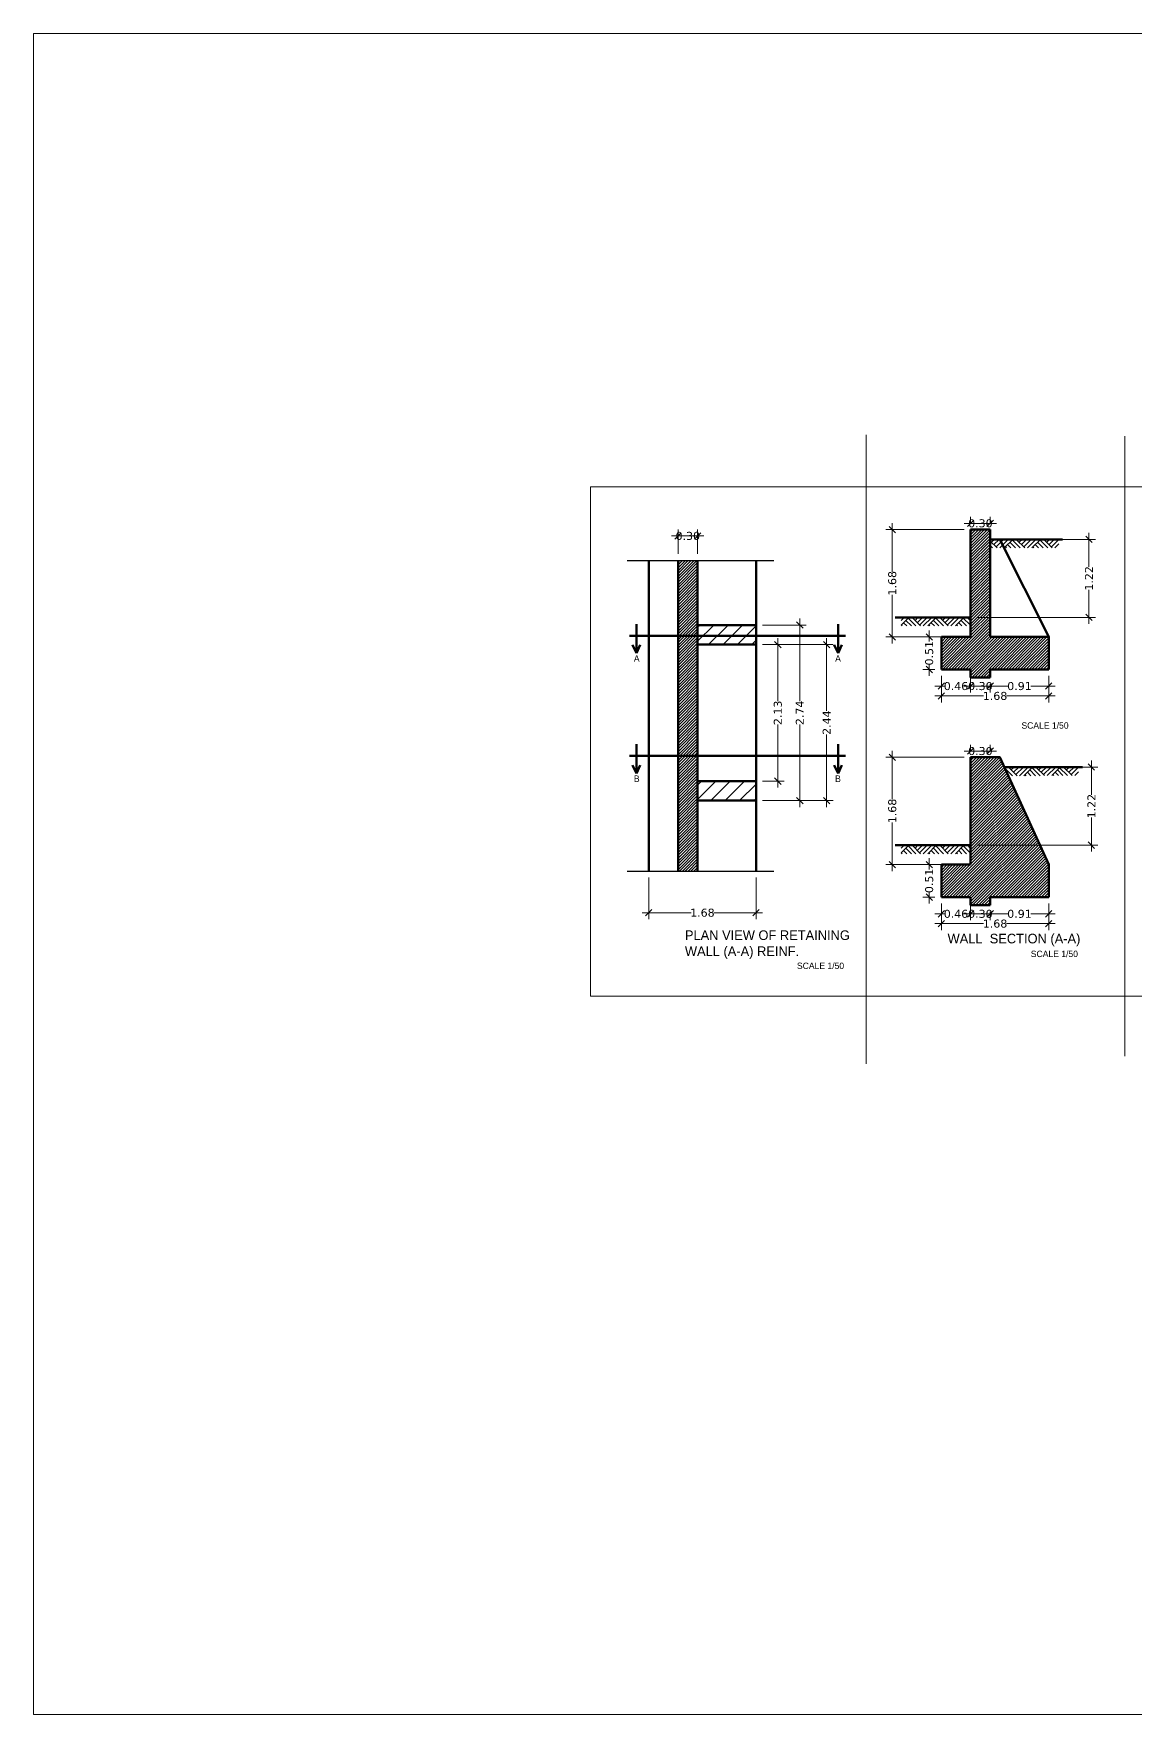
# Model space of a CAD drawing. Header units: metres. Extents: x 587 to 1372, y 780 to 1385.
# Drawn here: x 672.36 to 689.56, y 1358.39 to 1384.64 of the extents above; entities that cross this region are included whole.
import ezdxf

# ---------------------------------------------------------------- set-up
doc = ezdxf.new("R2010")
doc.units = ezdxf.units.M
doc.linetypes.add('ELEVATION 1.12.11$0$20110314$0$PHANTOM2', pattern=[1.25, 0.625, -0.125, 0.125, -0.125, 0.125, -0.125])
doc.linetypes.add('VERTICAL PROFILE$0$HMRL_A1$0$20110314$0$PHANTOM2', pattern=[1.25, 0.625, -0.125, 0.125, -0.125, 0.125, -0.125])
doc.layers.get('DEFPOINTS').update_dxf_attribs({"lineweight": 5})
for name, color, linetype, lineweight in [('AXIS', 252, 'Continuous', 25), ('DT-DIM', 7, 'Continuous', 9), ('DT-LINES', 84, 'Continuous', 50), ('SP_BUILDINGS_NEW', 200, 'Continuous', 5), ('TEXT', 7, 'Continuous', 20)]:
    doc.layers.add(name, color=color, linetype=linetype, lineweight=lineweight)
doc.layers.add('SP_BUILDINGS_NEW_HATCH', color=9, linetype='Continuous', lineweight=13, true_color=0x808080, transparency=0.5)
doc.styles.add('details dims', font='verdana.ttf', dxfattribs={"height": 0.125})
doc.styles.add('REAL', font='GOTHIC.TTF')
doc.dimstyles.new('MGC Dims SMALL mts', dxfattribs={"dimtxt": 0.125, "dimasz": 0.1, "dimexe": 0.1, "dimexo": 0.1, "dimgap": 0, "dimtad": 0, "dimzin": 0, "dimdsep": 46, "dimtxsty": 'details dims', "dimblk": 'OBLIQUE', "dimcen": 0.15, "dimdle": 0.1, "dimclrd": 256, "dimclre": 256, "dimclrt": 256, "dimadec": 0, "dimazin": 0, "dimtfac": 1, "dimtofl": 0, "dimtmove": 2, "dimatfit": 2, "dimldrblk": 'OPEN90', "dimfxl": 1, "dimtolj": 1, "dimtzin": 0, "dimlwd": -1, "dimlwe": -1, "dimarcsym": 0})

# ---------------------------------------------------------------- blocks, each defined once
blk = doc.blocks.new('_Oblique')
at = {"color": 0, "linetype": 'ByBlock', "lineweight": -2}
blk.add_line((-0.5, -0.5), (0.5, 0.5), dxfattribs=at)
blk = doc.blocks.new('*D250')
at = {"layer": 'DEFPOINTS', "color": 0, "transparency": 16777216}
for p in [(686.989, 1376.898), (687.294, 1376.995), (687.294, 1376.898)]:
    blk.add_point(p, dxfattribs=at)
at = {"layer": 'DT-DIM', "transparency": 16777216}
for p, q in [((686.889, 1376.995), (687.394, 1376.995)), ((686.989, 1376.998), (686.989, 1377.095)), ((687.294, 1376.998), (687.294, 1377.095))]:
    blk.add_line(p, q, dxfattribs=at)
at = {"layer": 'DT-DIM', "transparency": 16777216, "xscale": 0.1, "yscale": 0.1, "zscale": 0.1, "rotation": 180}
blk.add_blockref('_Oblique', (686.989, 1376.995), dxfattribs=at)
at = {"layer": 'DT-DIM', "transparency": 16777216, "xscale": 0.1, "yscale": 0.1, "zscale": 0.1}
blk.add_blockref('_Oblique', (687.294, 1376.995), dxfattribs=at)
at = {"layer": 'DT-DIM', "transparency": 16777216, "insert": (687.141, 1376.995), "char_height": 0.125, "attachment_point": 5, "style": 'details dims'}
blk.add_mtext('\\A1;0.30', dxfattribs=at)
blk = doc.blocks.new('_Open90')
at = {"color": 0, "linetype": 'ByBlock', "lineweight": -2}
for p, q in [((0, 0), (-1, 0)), ((-0.5, 0.5), (0, 0)), ((0, 0), (-0.5, -0.5))]:
    blk.add_line(p, q, dxfattribs=at)
blk = doc.blocks.new('*D252')
at = {"layer": 'DEFPOINTS', "color": 0, "transparency": 16777216}
for p in [(686.532, 1375.221), (686.342, 1374.713), (686.532, 1374.713)]:
    blk.add_point(p, dxfattribs=at)
at = {"layer": 'DT-DIM', "transparency": 16777216}
for p, q in [((686.342, 1375.321), (686.342, 1375.148)), ((686.432, 1375.221), (686.242, 1375.221)), ((686.342, 1374.613), (686.342, 1374.787)), ((686.432, 1374.713), (686.242, 1374.713))]:
    blk.add_line(p, q, dxfattribs=at)
at = {"layer": 'DT-DIM', "transparency": 16777216, "xscale": 0.1, "yscale": 0.1, "zscale": 0.1}
for p, rotation in [((686.342, 1375.221), 90), ((686.342, 1374.713), 270)]:
    blk.add_blockref('_Oblique', p, dxfattribs=dict(at, rotation=rotation))
at = {"layer": 'DT-DIM', "transparency": 16777216, "insert": (686.342, 1374.967), "char_height": 0.125, "attachment_point": 5, "rotation": 90, "style": 'details dims'}
blk.add_mtext('\\A1;0.51', dxfattribs=at)
blk = doc.blocks.new('*D246')
at = {"layer": 'DEFPOINTS', "color": 0, "transparency": 16777216}
for p in [(686.532, 1374.713), (688.208, 1374.713), (688.208, 1374.299)]:
    blk.add_point(p, dxfattribs=at)
at = {"layer": 'DT-DIM', "transparency": 16777216}
for p, q in [((686.532, 1374.613), (686.532, 1374.199)), ((688.208, 1374.613), (688.208, 1374.199)), ((686.432, 1374.299), (687.192, 1374.299)), ((688.308, 1374.299), (687.548, 1374.299))]:
    blk.add_line(p, q, dxfattribs=at)
at = {"layer": 'DT-DIM', "transparency": 16777216, "xscale": 0.1, "yscale": 0.1, "zscale": 0.1, "rotation": 180}
blk.add_blockref('_Oblique', (686.532, 1374.299), dxfattribs=at)
at = {"layer": 'DT-DIM', "transparency": 16777216, "xscale": 0.1, "yscale": 0.1, "zscale": 0.1}
blk.add_blockref('_Oblique', (688.208, 1374.299), dxfattribs=at)
at = {"layer": 'DT-DIM', "transparency": 16777216, "insert": (687.37, 1374.299), "char_height": 0.125, "attachment_point": 5, "style": 'details dims'}
blk.add_mtext('\\A1;1.68', dxfattribs=at)
blk = doc.blocks.new('*D253')
at = {"layer": 'DEFPOINTS', "color": 0, "transparency": 16777216}
for p in [(686.532, 1374.713), (686.989, 1374.713), (686.989, 1374.453)]:
    blk.add_point(p, dxfattribs=at)
at = {"layer": 'DT-DIM', "transparency": 16777216}
for p, q in [((686.532, 1374.613), (686.532, 1374.353)), ((686.989, 1374.613), (686.989, 1374.353)), ((686.432, 1374.453), (686.576, 1374.453)), ((687.089, 1374.453), (686.945, 1374.453))]:
    blk.add_line(p, q, dxfattribs=at)
at = {"layer": 'DT-DIM', "transparency": 16777216, "xscale": 0.1, "yscale": 0.1, "zscale": 0.1, "rotation": 180}
blk.add_blockref('_Oblique', (686.532, 1374.453), dxfattribs=at)
at = {"layer": 'DT-DIM', "transparency": 16777216, "xscale": 0.1, "yscale": 0.1, "zscale": 0.1}
blk.add_blockref('_Oblique', (686.989, 1374.453), dxfattribs=at)
at = {"layer": 'DT-DIM', "transparency": 16777216, "insert": (686.76, 1374.453), "char_height": 0.125, "attachment_point": 5, "style": 'details dims'}
blk.add_mtext('\\A1;0.46', dxfattribs=at)
blk = doc.blocks.new('*D254')
at = {"layer": 'DEFPOINTS', "color": 0, "transparency": 16777216}
for p in [(686.989, 1374.713), (687.294, 1374.586), (687.294, 1374.453)]:
    blk.add_point(p, dxfattribs=at)
at = {"layer": 'DT-DIM', "transparency": 16777216}
for p, q in [((686.989, 1374.613), (686.989, 1374.353)), ((686.889, 1374.453), (687.394, 1374.453)), ((687.294, 1374.486), (687.294, 1374.353))]:
    blk.add_line(p, q, dxfattribs=at)
at = {"layer": 'DT-DIM', "transparency": 16777216, "xscale": 0.1, "yscale": 0.1, "zscale": 0.1, "rotation": 180}
blk.add_blockref('_Oblique', (686.989, 1374.453), dxfattribs=at)
at = {"layer": 'DT-DIM', "transparency": 16777216, "xscale": 0.1, "yscale": 0.1, "zscale": 0.1}
blk.add_blockref('_Oblique', (687.294, 1374.453), dxfattribs=at)
at = {"layer": 'DT-DIM', "transparency": 16777216, "insert": (687.141, 1374.453), "char_height": 0.125, "attachment_point": 5, "style": 'details dims'}
blk.add_mtext('\\A1;0.30', dxfattribs=at)
blk = doc.blocks.new('*D255')
at = {"layer": 'DEFPOINTS', "color": 0, "transparency": 16777216}
for p in [(687.294, 1374.586), (688.208, 1374.713), (688.208, 1374.453)]:
    blk.add_point(p, dxfattribs=at)
at = {"layer": 'DT-DIM', "transparency": 16777216}
for p, q in [((688.208, 1374.613), (688.208, 1374.353)), ((687.194, 1374.453), (687.571, 1374.453)), ((687.294, 1374.486), (687.294, 1374.353)), ((688.308, 1374.453), (687.931, 1374.453))]:
    blk.add_line(p, q, dxfattribs=at)
at = {"layer": 'DT-DIM', "transparency": 16777216, "xscale": 0.1, "yscale": 0.1, "zscale": 0.1, "rotation": 180}
blk.add_blockref('_Oblique', (687.294, 1374.453), dxfattribs=at)
at = {"layer": 'DT-DIM', "transparency": 16777216, "xscale": 0.1, "yscale": 0.1, "zscale": 0.1}
blk.add_blockref('_Oblique', (688.208, 1374.453), dxfattribs=at)
at = {"layer": 'DT-DIM', "transparency": 16777216, "insert": (687.751, 1374.453), "char_height": 0.125, "attachment_point": 5, "style": 'details dims'}
blk.add_mtext('\\A1;0.91', dxfattribs=at)
blk = doc.blocks.new('*D256')
at = {"layer": 'DEFPOINTS', "color": 0, "transparency": 16777216}
for p in [(686.989, 1376.898), (685.766, 1375.221), (686.989, 1375.221)]:
    blk.add_point(p, dxfattribs=at)
at = {"layer": 'DT-DIM', "transparency": 16777216}
for p, q in [((686.889, 1376.898), (685.666, 1376.898)), ((685.766, 1376.998), (685.766, 1376.238)), ((685.766, 1375.121), (685.766, 1375.881)), ((686.889, 1375.221), (685.666, 1375.221))]:
    blk.add_line(p, q, dxfattribs=at)
at = {"layer": 'DT-DIM', "transparency": 16777216, "xscale": 0.1, "yscale": 0.1, "zscale": 0.1}
for p, rotation in [((685.766, 1376.898), 90), ((685.766, 1375.221), 270)]:
    blk.add_blockref('_Oblique', p, dxfattribs=dict(at, rotation=rotation))
at = {"layer": 'DT-DIM', "transparency": 16777216, "insert": (685.766, 1376.06), "char_height": 0.125, "attachment_point": 5, "rotation": 90, "style": 'details dims'}
blk.add_mtext('\\A1;1.68', dxfattribs=at)
blk = doc.blocks.new('*D257')
at = {"layer": 'DEFPOINTS', "color": 0, "transparency": 16777216}
for p in [(688.011, 1376.745), (688.836, 1376.745), (686.989, 1375.526)]:
    blk.add_point(p, dxfattribs=at)
at = {"layer": 'DT-DIM', "transparency": 16777216}
for p, q in [((688.111, 1376.745), (688.936, 1376.745)), ((688.836, 1376.845), (688.836, 1376.314)), ((688.836, 1375.426), (688.836, 1375.958)), ((687.089, 1375.526), (688.936, 1375.526))]:
    blk.add_line(p, q, dxfattribs=at)
at = {"layer": 'DT-DIM', "transparency": 16777216, "xscale": 0.1, "yscale": 0.1, "zscale": 0.1}
for p, rotation in [((688.836, 1376.745), 90), ((688.836, 1375.526), 270)]:
    blk.add_blockref('_Oblique', p, dxfattribs=dict(at, rotation=rotation))
at = {"layer": 'DT-DIM', "transparency": 16777216, "insert": (688.836, 1376.136), "char_height": 0.125, "attachment_point": 5, "rotation": 90, "style": 'details dims'}
blk.add_mtext('\\A1;1.22', dxfattribs=at)
blk = doc.blocks.new('*D258')
at = {"layer": 'DEFPOINTS', "color": 0, "transparency": 16777216}
for p in [(681.964, 1371.564), (683.64, 1371.564), (683.64, 1370.913)]:
    blk.add_point(p, dxfattribs=at)
at = {"layer": 'DT-DIM', "transparency": 16777216}
for p, q in [((681.964, 1371.464), (681.964, 1370.813)), ((683.64, 1371.464), (683.64, 1370.813)), ((681.864, 1370.913), (682.624, 1370.913)), ((683.74, 1370.913), (682.981, 1370.913))]:
    blk.add_line(p, q, dxfattribs=at)
at = {"layer": 'DT-DIM', "transparency": 16777216, "xscale": 0.1, "yscale": 0.1, "zscale": 0.1, "rotation": 180}
blk.add_blockref('_Oblique', (681.964, 1370.913), dxfattribs=at)
at = {"layer": 'DT-DIM', "transparency": 16777216, "xscale": 0.1, "yscale": 0.1, "zscale": 0.1}
blk.add_blockref('_Oblique', (683.64, 1370.913), dxfattribs=at)
at = {"layer": 'DT-DIM', "transparency": 16777216, "insert": (682.802, 1370.913), "char_height": 0.125, "attachment_point": 5, "style": 'details dims'}
blk.add_mtext('\\A1;1.68', dxfattribs=at)
blk = doc.blocks.new('*D259')
at = {"layer": 'DEFPOINTS', "color": 0, "transparency": 16777216}
for p in [(683.64, 1375.407), (684.322, 1375.407), (683.64, 1372.664)]:
    blk.add_point(p, dxfattribs=at)
at = {"layer": 'DT-DIM', "transparency": 16777216}
for p, q in [((683.74, 1375.407), (684.422, 1375.407)), ((684.322, 1375.507), (684.322, 1374.22)), ((684.322, 1372.564), (684.322, 1373.851)), ((683.74, 1372.664), (684.422, 1372.664))]:
    blk.add_line(p, q, dxfattribs=at)
at = {"layer": 'DT-DIM', "transparency": 16777216, "xscale": 0.1, "yscale": 0.1, "zscale": 0.1}
for p, rotation in [((684.322, 1375.407), 90), ((684.322, 1372.664), 270)]:
    blk.add_blockref('_Oblique', p, dxfattribs=dict(at, rotation=rotation))
at = {"layer": 'DT-DIM', "transparency": 16777216, "insert": (684.322, 1374.036), "char_height": 0.125, "attachment_point": 5, "rotation": 90, "style": 'details dims'}
blk.add_mtext('\\A1;2.74', dxfattribs=at)
blk = doc.blocks.new('*D260')
at = {"layer": 'DEFPOINTS', "color": 0, "transparency": 16777216}
for p in [(683.64, 1375.102), (683.979, 1375.102), (683.64, 1372.969)]:
    blk.add_point(p, dxfattribs=at)
at = {"layer": 'DT-DIM', "transparency": 16777216}
for p, q in [((683.74, 1375.102), (684.079, 1375.102)), ((683.979, 1375.202), (683.979, 1374.218)), ((683.979, 1372.869), (683.979, 1373.854)), ((683.74, 1372.969), (684.079, 1372.969))]:
    blk.add_line(p, q, dxfattribs=at)
at = {"layer": 'DT-DIM', "transparency": 16777216, "xscale": 0.1, "yscale": 0.1, "zscale": 0.1}
for p, rotation in [((683.979, 1375.102), 90), ((683.979, 1372.969), 270)]:
    blk.add_blockref('_Oblique', p, dxfattribs=dict(at, rotation=rotation))
at = {"layer": 'DT-DIM', "transparency": 16777216, "insert": (683.979, 1374.036), "char_height": 0.125, "attachment_point": 5, "rotation": 90, "style": 'details dims'}
blk.add_mtext('\\A1;2.13', dxfattribs=at)
blk = doc.blocks.new('*D247')
at = {"layer": 'DEFPOINTS', "color": 0, "transparency": 16777216}
for p in [(683.64, 1375.102), (684.741, 1375.102), (683.64, 1372.664)]:
    blk.add_point(p, dxfattribs=at)
at = {"layer": 'DT-DIM', "transparency": 16777216}
for p, q in [((683.74, 1375.102), (684.841, 1375.102)), ((684.741, 1375.202), (684.741, 1374.067)), ((684.741, 1372.564), (684.741, 1373.699)), ((683.74, 1372.664), (684.841, 1372.664))]:
    blk.add_line(p, q, dxfattribs=at)
at = {"layer": 'DT-DIM', "transparency": 16777216, "xscale": 0.1, "yscale": 0.1, "zscale": 0.1}
for p, rotation in [((684.741, 1375.102), 90), ((684.741, 1372.664), 270)]:
    blk.add_blockref('_Oblique', p, dxfattribs=dict(at, rotation=rotation))
at = {"layer": 'DT-DIM', "transparency": 16777216, "insert": (684.741, 1373.883), "char_height": 0.125, "attachment_point": 5, "rotation": 90, "style": 'details dims'}
blk.add_mtext('\\A1;2.44', dxfattribs=at)
blk = doc.blocks.new('*D248')
at = {"layer": 'DEFPOINTS', "color": 0, "transparency": 16777216}
for p in [(682.726, 1376.798), (682.421, 1376.417), (682.726, 1376.417)]:
    blk.add_point(p, dxfattribs=at)
at = {"layer": 'DT-DIM', "transparency": 16777216}
for p, q in [((682.421, 1376.517), (682.421, 1376.898)), ((682.726, 1376.517), (682.726, 1376.898)), ((682.321, 1376.798), (682.826, 1376.798))]:
    blk.add_line(p, q, dxfattribs=at)
at = {"layer": 'DT-DIM', "transparency": 16777216, "xscale": 0.1, "yscale": 0.1, "zscale": 0.1, "rotation": 180}
blk.add_blockref('_Oblique', (682.421, 1376.798), dxfattribs=at)
at = {"layer": 'DT-DIM', "transparency": 16777216, "xscale": 0.1, "yscale": 0.1, "zscale": 0.1}
blk.add_blockref('_Oblique', (682.726, 1376.798), dxfattribs=at)
at = {"layer": 'DT-DIM', "transparency": 16777216, "insert": (682.574, 1376.798), "char_height": 0.125, "attachment_point": 5, "style": 'details dims'}
blk.add_mtext('\\A1;0.30', dxfattribs=at)
blk = doc.blocks.new('*D262')
at = {"layer": 'DEFPOINTS', "color": 0, "transparency": 16777216}
for p in [(686.989, 1373.341), (687.294, 1373.438), (687.294, 1373.341)]:
    blk.add_point(p, dxfattribs=at)
at = {"layer": 'DT-DIM', "transparency": 16777216}
for p, q in [((686.989, 1373.441), (686.989, 1373.538)), ((687.294, 1373.441), (687.294, 1373.538)), ((686.889, 1373.438), (687.394, 1373.438))]:
    blk.add_line(p, q, dxfattribs=at)
at = {"layer": 'DT-DIM', "transparency": 16777216, "xscale": 0.1, "yscale": 0.1, "zscale": 0.1, "rotation": 180}
blk.add_blockref('_Oblique', (686.989, 1373.438), dxfattribs=at)
at = {"layer": 'DT-DIM', "transparency": 16777216, "xscale": 0.1, "yscale": 0.1, "zscale": 0.1}
blk.add_blockref('_Oblique', (687.294, 1373.438), dxfattribs=at)
at = {"layer": 'DT-DIM', "transparency": 16777216, "insert": (687.141, 1373.438), "char_height": 0.125, "attachment_point": 5, "style": 'details dims'}
blk.add_mtext('\\A1;0.30', dxfattribs=at)
blk = doc.blocks.new('*D263')
at = {"layer": 'DEFPOINTS', "color": 0, "transparency": 16777216}
for p in [(686.532, 1371.665), (686.342, 1371.157), (686.532, 1371.157)]:
    blk.add_point(p, dxfattribs=at)
at = {"layer": 'DT-DIM', "transparency": 16777216}
for p, q in [((686.432, 1371.665), (686.242, 1371.665)), ((686.342, 1371.765), (686.342, 1371.591)), ((686.432, 1371.157), (686.242, 1371.157)), ((686.342, 1371.057), (686.342, 1371.23))]:
    blk.add_line(p, q, dxfattribs=at)
at = {"layer": 'DT-DIM', "transparency": 16777216, "xscale": 0.1, "yscale": 0.1, "zscale": 0.1}
for p, rotation in [((686.342, 1371.665), 90), ((686.342, 1371.157), 270)]:
    blk.add_blockref('_Oblique', p, dxfattribs=dict(at, rotation=rotation))
at = {"layer": 'DT-DIM', "transparency": 16777216, "insert": (686.342, 1371.411), "char_height": 0.125, "attachment_point": 5, "rotation": 90, "style": 'details dims'}
blk.add_mtext('\\A1;0.51', dxfattribs=at)
blk = doc.blocks.new('*D249')
at = {"layer": 'DEFPOINTS', "color": 0, "transparency": 16777216}
for p in [(686.532, 1371.157), (688.208, 1371.157), (688.208, 1370.743)]:
    blk.add_point(p, dxfattribs=at)
at = {"layer": 'DT-DIM', "transparency": 16777216}
for p, q in [((686.532, 1371.057), (686.532, 1370.643)), ((688.208, 1371.057), (688.208, 1370.643)), ((686.432, 1370.743), (687.192, 1370.743)), ((688.308, 1370.743), (687.548, 1370.743))]:
    blk.add_line(p, q, dxfattribs=at)
at = {"layer": 'DT-DIM', "transparency": 16777216, "xscale": 0.1, "yscale": 0.1, "zscale": 0.1, "rotation": 180}
blk.add_blockref('_Oblique', (686.532, 1370.743), dxfattribs=at)
at = {"layer": 'DT-DIM', "transparency": 16777216, "xscale": 0.1, "yscale": 0.1, "zscale": 0.1}
blk.add_blockref('_Oblique', (688.208, 1370.743), dxfattribs=at)
at = {"layer": 'DT-DIM', "transparency": 16777216, "insert": (687.37, 1370.743), "char_height": 0.125, "attachment_point": 5, "style": 'details dims'}
blk.add_mtext('\\A1;1.68', dxfattribs=at)
blk = doc.blocks.new('*D264')
at = {"layer": 'DEFPOINTS', "color": 0, "transparency": 16777216}
for p in [(686.532, 1371.157), (686.989, 1371.157), (686.989, 1370.896)]:
    blk.add_point(p, dxfattribs=at)
at = {"layer": 'DT-DIM', "transparency": 16777216}
for p, q in [((686.432, 1370.896), (686.576, 1370.896)), ((686.532, 1371.057), (686.532, 1370.796)), ((687.089, 1370.896), (686.945, 1370.896)), ((686.989, 1371.057), (686.989, 1370.796))]:
    blk.add_line(p, q, dxfattribs=at)
at = {"layer": 'DT-DIM', "transparency": 16777216, "xscale": 0.1, "yscale": 0.1, "zscale": 0.1, "rotation": 180}
blk.add_blockref('_Oblique', (686.532, 1370.896), dxfattribs=at)
at = {"layer": 'DT-DIM', "transparency": 16777216, "xscale": 0.1, "yscale": 0.1, "zscale": 0.1}
blk.add_blockref('_Oblique', (686.989, 1370.896), dxfattribs=at)
at = {"layer": 'DT-DIM', "transparency": 16777216, "insert": (686.76, 1370.896), "char_height": 0.125, "attachment_point": 5, "style": 'details dims'}
blk.add_mtext('\\A1;0.46', dxfattribs=at)
blk = doc.blocks.new('*D265')
at = {"layer": 'DEFPOINTS', "color": 0, "transparency": 16777216}
for p in [(686.989, 1371.157), (687.294, 1371.03), (687.294, 1370.896)]:
    blk.add_point(p, dxfattribs=at)
at = {"layer": 'DT-DIM', "transparency": 16777216}
for p, q in [((686.889, 1370.896), (687.394, 1370.896)), ((686.989, 1371.057), (686.989, 1370.796)), ((687.294, 1370.93), (687.294, 1370.796))]:
    blk.add_line(p, q, dxfattribs=at)
at = {"layer": 'DT-DIM', "transparency": 16777216, "xscale": 0.1, "yscale": 0.1, "zscale": 0.1, "rotation": 180}
blk.add_blockref('_Oblique', (686.989, 1370.896), dxfattribs=at)
at = {"layer": 'DT-DIM', "transparency": 16777216, "xscale": 0.1, "yscale": 0.1, "zscale": 0.1}
blk.add_blockref('_Oblique', (687.294, 1370.896), dxfattribs=at)
at = {"layer": 'DT-DIM', "transparency": 16777216, "insert": (687.141, 1370.896), "char_height": 0.125, "attachment_point": 5, "style": 'details dims'}
blk.add_mtext('\\A1;0.30', dxfattribs=at)
blk = doc.blocks.new('*D266')
at = {"layer": 'DEFPOINTS', "color": 0, "transparency": 16777216}
for p in [(688.208, 1371.157), (687.294, 1371.03), (688.208, 1370.896)]:
    blk.add_point(p, dxfattribs=at)
at = {"layer": 'DT-DIM', "transparency": 16777216}
for p, q in [((687.194, 1370.896), (687.571, 1370.896)), ((687.294, 1370.93), (687.294, 1370.796)), ((688.308, 1370.896), (687.931, 1370.896)), ((688.208, 1371.057), (688.208, 1370.796))]:
    blk.add_line(p, q, dxfattribs=at)
at = {"layer": 'DT-DIM', "transparency": 16777216, "xscale": 0.1, "yscale": 0.1, "zscale": 0.1, "rotation": 180}
blk.add_blockref('_Oblique', (687.294, 1370.896), dxfattribs=at)
at = {"layer": 'DT-DIM', "transparency": 16777216, "xscale": 0.1, "yscale": 0.1, "zscale": 0.1}
blk.add_blockref('_Oblique', (688.208, 1370.896), dxfattribs=at)
at = {"layer": 'DT-DIM', "transparency": 16777216, "insert": (687.751, 1370.896), "char_height": 0.125, "attachment_point": 5, "style": 'details dims'}
blk.add_mtext('\\A1;0.91', dxfattribs=at)
blk = doc.blocks.new('*D267')
at = {"layer": 'DEFPOINTS', "color": 0, "transparency": 16777216}
for p in [(686.989, 1373.341), (685.766, 1371.665), (686.989, 1371.665)]:
    blk.add_point(p, dxfattribs=at)
at = {"layer": 'DT-DIM', "transparency": 16777216}
for p, q in [((685.766, 1373.441), (685.766, 1372.681)), ((686.889, 1373.341), (685.666, 1373.341)), ((685.766, 1371.565), (685.766, 1372.324)), ((686.889, 1371.665), (685.666, 1371.665))]:
    blk.add_line(p, q, dxfattribs=at)
at = {"layer": 'DT-DIM', "transparency": 16777216, "xscale": 0.1, "yscale": 0.1, "zscale": 0.1}
for p, rotation in [((685.766, 1373.341), 90), ((685.766, 1371.665), 270)]:
    blk.add_blockref('_Oblique', p, dxfattribs=dict(at, rotation=rotation))
at = {"layer": 'DT-DIM', "transparency": 16777216, "insert": (685.766, 1372.503), "char_height": 0.125, "attachment_point": 5, "rotation": 90, "style": 'details dims'}
blk.add_mtext('\\A1;1.68', dxfattribs=at)
blk = doc.blocks.new('*D268')
at = {"layer": 'DEFPOINTS', "color": 0, "transparency": 16777216}
for p in [(688.05, 1373.189), (688.874, 1373.189), (686.989, 1371.969)]:
    blk.add_point(p, dxfattribs=at)
at = {"layer": 'DT-DIM', "transparency": 16777216}
for p, q in [((688.15, 1373.189), (688.974, 1373.189)), ((688.874, 1373.289), (688.874, 1372.757)), ((688.874, 1371.869), (688.874, 1372.401)), ((687.089, 1371.969), (688.974, 1371.969))]:
    blk.add_line(p, q, dxfattribs=at)
at = {"layer": 'DT-DIM', "transparency": 16777216, "xscale": 0.1, "yscale": 0.1, "zscale": 0.1}
for p, rotation in [((688.874, 1373.189), 90), ((688.874, 1371.969), 270)]:
    blk.add_blockref('_Oblique', p, dxfattribs=dict(at, rotation=rotation))
at = {"layer": 'DT-DIM', "transparency": 16777216, "insert": (688.874, 1372.579), "char_height": 0.125, "attachment_point": 5, "rotation": 90, "style": 'details dims'}
blk.add_mtext('\\A1;1.22', dxfattribs=at)

msp = doc.modelspace()

# ---------------------------------------------------------------- hatches: boundary and pattern name
h = msp.add_hatch()
h.set_pattern_fill('ANSI31', color=256, scale=0.01)
h.set_pattern_definition([(45, (174.770465, 87.669202), (-0.0224506403, 0.0224506403), [])])
h.paths.add_polyline_path([(688.208, 1374.713), (688.208, 1375.221), (687.294, 1375.221), (687.294, 1376.898), (686.989, 1376.898), (686.989, 1375.221), (686.532, 1375.221), (686.532, 1374.713), (686.989, 1374.713), (686.989, 1374.586), (687.294, 1374.586), (687.294, 1374.713)])
h = msp.add_hatch()
h.set_pattern_fill('AR-PARQ1', color=256, scale=0.0254, angle=45)
h.set_pattern_definition([(135, (220.41307, 2355.26014), (-0.43105229, 0), [0.3048, -0.3048]), (135, (220.449, 2355.29606), (-0.43105229, 0), [0.3048, -0.3048]), (135, (220.4849, 2355.33198), (-0.43105229, 0), [0.3048, -0.3048]), (135, (220.52083, 2355.3679), (-0.43105229, 0), [0.3048, -0.3048]), (135, (220.55675, 2355.40382), (-0.43105229, 0), [0.3048, -0.3048]), (135, (220.59267, 2355.43974), (-0.43105229, 0), [0.3048, -0.3048]), (135, (220.6286, 2355.47566), (-0.43105229, 0), [0.3048, -0.3048]), (45, (220.19754, 2355.47566), (0.43105229, 0), [0.3048, -0.3048]), (45, (220.16162, 2355.51158), (0.43105229, 0), [0.3048, -0.3048]), (45, (220.1257, 2355.5475), (0.43105229, 0), [0.3048, -0.3048]), (45, (220.08978, 2355.58342), (0.43105229, 0), [0.3048, -0.3048]), (45, (220.05386, 2355.61935), (0.43105229, 0), [0.3048, -0.3048]), (45, (220.01794, 2355.65527), (0.43105229, 0), [0.3048, -0.3048]), (45, (219.982, 2355.6912), (0.43105229, 0), [0.3048, -0.3048])])
h.paths.add_polyline_path([(687.291, 1376.745), (688.366, 1376.745), (688.366, 1376.613), (687.291, 1376.612)])
h = msp.add_hatch()
h.set_pattern_fill('ANSI31', color=256, scale=0.01)
h.set_pattern_definition([(45, (175.251207, 87.669202), (-0.0224506403, 0.0224506403), [])])
h.paths.add_polyline_path([(682.726, 1376.417), (682.421, 1376.417), (682.421, 1371.564), (682.726, 1371.564)])
h = msp.add_hatch()
h.set_pattern_fill('ANSI31', color=256, scale=1.27)
h.set_pattern_definition([(45, (215.84834, 2348.2596), (-0.112253202, 0.112253202), [])])
h.paths.add_polyline_path([(682.726, 1375.407), (682.726, 1375.102), (683.64, 1375.102), (683.64, 1375.407)])
h.paths.add_polyline_path([(682.726, 1372.969), (682.726, 1372.664), (683.64, 1372.664), (683.64, 1372.969)])
h = msp.add_hatch()
h.set_pattern_fill('AR-PARQ1', color=256, scale=0.0254, angle=45)
h.set_pattern_definition([(135, (221.80486, 2354.03888), (-0.43105229, 0), [0.3048, -0.3048]), (135, (221.84078, 2354.0748), (-0.43105229, 0), [0.3048, -0.3048]), (135, (221.8767, 2354.11072), (-0.43105229, 0), [0.3048, -0.3048]), (135, (221.91262, 2354.14664), (-0.43105229, 0), [0.3048, -0.3048]), (135, (221.94855, 2354.18256), (-0.43105229, 0), [0.3048, -0.3048]), (135, (221.98447, 2354.21848), (-0.43105229, 0), [0.3048, -0.3048]), (135, (222.0204, 2354.2544), (-0.43105229, 0), [0.3048, -0.3048]), (45, (221.58934, 2354.2544), (0.43105229, 0), [0.3048, -0.3048]), (45, (221.5534, 2354.29033), (0.43105229, 0), [0.3048, -0.3048]), (45, (221.5175, 2354.32625), (0.43105229, 0), [0.3048, -0.3048]), (45, (221.48157, 2354.36217), (0.43105229, 0), [0.3048, -0.3048]), (45, (221.44565, 2354.3981), (0.43105229, 0), [0.3048, -0.3048]), (45, (221.40973, 2354.434), (0.43105229, 0), [0.3048, -0.3048]), (45, (221.3738, 2354.46993), (0.43105229, 0), [0.3048, -0.3048])])
h.paths.add_polyline_path([(685.905, 1375.524), (686.981, 1375.524), (686.981, 1375.392), (685.905, 1375.392)])
h = msp.add_hatch()
h.set_pattern_fill('ANSI31', color=256, scale=0.01)
h.set_pattern_definition([(45, (174.770465, 87.825278), (-0.0224506403, 0.0224506403), [])])
h.paths.add_polyline_path([(687.446, 1373.341), (687.294, 1373.341), (686.989, 1373.341), (686.989, 1371.665), (686.532, 1371.665), (686.532, 1371.157), (686.989, 1371.157), (686.989, 1371.03), (687.294, 1371.03), (687.294, 1371.157), (688.208, 1371.157), (688.208, 1371.665)])
h = msp.add_hatch()
h.set_pattern_fill('AR-PARQ1', color=256, scale=0.0254, angle=45)
h.set_pattern_definition([(135, (220.72206, 2351.70343), (-0.43105229, 0), [0.3048, -0.3048]), (135, (220.75798, 2351.73935), (-0.43105229, 0), [0.3048, -0.3048]), (135, (220.7939, 2351.77527), (-0.43105229, 0), [0.3048, -0.3048]), (135, (220.82982, 2351.8112), (-0.43105229, 0), [0.3048, -0.3048]), (135, (220.86574, 2351.8471), (-0.43105229, 0), [0.3048, -0.3048]), (135, (220.90167, 2351.88303), (-0.43105229, 0), [0.3048, -0.3048]), (135, (220.9376, 2351.91895), (-0.43105229, 0), [0.3048, -0.3048]), (45, (220.50653, 2351.91895), (0.43105229, 0), [0.3048, -0.3048]), (45, (220.4706, 2351.95487), (0.43105229, 0), [0.3048, -0.3048]), (45, (220.4347, 2351.9908), (0.43105229, 0), [0.3048, -0.3048]), (45, (220.39877, 2352.02672), (0.43105229, 0), [0.3048, -0.3048]), (45, (220.36285, 2352.06264), (0.43105229, 0), [0.3048, -0.3048]), (45, (220.32693, 2352.09856), (0.43105229, 0), [0.3048, -0.3048]), (45, (220.291, 2352.13448), (0.43105229, 0), [0.3048, -0.3048])])
h.paths.add_polyline_path([(687.515, 1373.189), (688.675, 1373.189), (688.675, 1373.056), (687.577, 1373.053)])
h = msp.add_hatch()
h.set_pattern_fill('AR-PARQ1', color=256, scale=0.0254, angle=45)
h.set_pattern_definition([(135, (221.80486, 2350.48217), (-0.43105229, 0), [0.3048, -0.3048]), (135, (221.84078, 2350.5181), (-0.43105229, 0), [0.3048, -0.3048]), (135, (221.8767, 2350.554), (-0.43105229, 0), [0.3048, -0.3048]), (135, (221.91262, 2350.58993), (-0.43105229, 0), [0.3048, -0.3048]), (135, (221.94855, 2350.62585), (-0.43105229, 0), [0.3048, -0.3048]), (135, (221.98447, 2350.66178), (-0.43105229, 0), [0.3048, -0.3048]), (135, (222.0204, 2350.6977), (-0.43105229, 0), [0.3048, -0.3048]), (45, (221.58934, 2350.6977), (0.43105229, 0), [0.3048, -0.3048]), (45, (221.5534, 2350.73362), (0.43105229, 0), [0.3048, -0.3048]), (45, (221.5175, 2350.76954), (0.43105229, 0), [0.3048, -0.3048]), (45, (221.48157, 2350.80546), (0.43105229, 0), [0.3048, -0.3048]), (45, (221.44565, 2350.84138), (0.43105229, 0), [0.3048, -0.3048]), (45, (221.40973, 2350.8773), (0.43105229, 0), [0.3048, -0.3048]), (45, (221.3738, 2350.91322), (0.43105229, 0), [0.3048, -0.3048])])
h.paths.add_polyline_path([(685.905, 1371.967), (686.981, 1371.967), (686.981, 1371.835), (685.905, 1371.835)])

# ---------------------------------------------------------------- linework, layer by layer
at = {"layer": 'AXIS', "linetype": 'ELEVATION 1.12.11$0$20110314$0$PHANTOM2', "ltscale": 5000}
for p, q in [((681.625, 1376.417), (683.917, 1376.417)), ((681.625, 1371.564), (683.917, 1371.564))]:
    msp.add_line(p, q, dxfattribs=at)
at = {"layer": 'DT-LINES'}
for p, q in [((687.294, 1376.898), (686.989, 1376.898)), ((686.989, 1376.898), (686.989, 1375.221)), ((687.294, 1375.221), (687.294, 1376.898)), ((687.291, 1376.745), (688.425, 1376.745)), ((681.964, 1376.417), (681.964, 1371.564)), ((682.421, 1376.417), (682.421, 1371.564)), ((682.726, 1376.417), (682.726, 1371.564)), ((683.64, 1376.417), (683.64, 1371.564)), ((681.772, 1375.423), (681.772, 1374.966)), ((682.726, 1375.407), (683.64, 1375.407)), ((684.919, 1375.423), (684.919, 1374.966)), ((685.812, 1375.526), (686.989, 1375.526)), ((681.772, 1374.966), (681.713, 1375.096)), ((681.772, 1374.966), (681.83, 1375.096)), ((682.726, 1375.102), (683.64, 1375.102)), ((684.919, 1374.966), (684.861, 1375.096)), ((684.919, 1374.966), (684.978, 1375.096)), ((686.989, 1375.221), (686.532, 1375.221)), ((686.532, 1375.221), (686.532, 1374.713)), ((688.208, 1375.221), (687.294, 1375.221)), ((688.208, 1374.713), (688.208, 1375.221)), ((686.532, 1374.713), (686.989, 1374.713)), ((686.989, 1374.713), (686.989, 1374.586)), ((686.989, 1374.586), (687.294, 1374.586)), ((687.294, 1374.713), (688.208, 1374.713)), ((687.294, 1374.586), (687.294, 1374.713)), ((681.772, 1373.547), (681.772, 1373.09)), ((684.919, 1373.547), (684.919, 1373.09)), ((681.772, 1373.09), (681.713, 1373.22)), ((681.772, 1373.09), (681.83, 1373.22)), ((684.919, 1373.09), (684.861, 1373.22)), ((684.919, 1373.09), (684.978, 1373.22)), ((687.294, 1373.341), (686.989, 1373.341)), ((686.989, 1373.341), (686.989, 1371.665)), ((687.515, 1373.189), (688.734, 1373.189)), ((682.726, 1372.969), (683.64, 1372.969)), ((682.726, 1372.664), (683.64, 1372.664)), ((685.812, 1371.969), (686.989, 1371.969)), ((686.989, 1371.665), (686.532, 1371.665)), ((686.532, 1371.665), (686.532, 1371.157)), ((688.208, 1371.157), (688.208, 1371.665)), ((686.532, 1371.157), (686.989, 1371.157)), ((686.989, 1371.157), (686.989, 1371.03)), ((687.294, 1371.157), (688.208, 1371.157)), ((687.294, 1371.03), (687.294, 1371.157)), ((686.989, 1371.03), (687.294, 1371.03))]:
    msp.add_line(p, q, dxfattribs=at)
at = {"layer": 'DT-LINES', "linetype": 'VERTICAL PROFILE$0$HMRL_A1$0$20110314$0$PHANTOM2', "ltscale": 10000}
for p, q in [((681.663, 1375.24), (685.036, 1375.24)), ((681.663, 1373.364), (685.036, 1373.364))]:
    msp.add_line(p, q, dxfattribs=at)
at = {"layer": 'DT-LINES'}
for points in [[(687.294, 1376.745), (687.446, 1376.745), (688.208, 1375.221)], [(687.294, 1373.341), (687.446, 1373.341), (688.208, 1371.665)]]:
    msp.add_lwpolyline(points, dxfattribs=at)
at = {"layer": 'SP_BUILDINGS_NEW'}
msp.add_lwpolyline([(672.362, 1384.644), (703.61, 1384.644), (703.61, 1358.393), (672.362, 1358.393)], close=True, dxfattribs=at)
at = {"layer": 'SP_BUILDINGS_NEW_HATCH'}
for p, q in [((685.357, 1378.379), (685.357, 1368.554)), ((689.395, 1378.355), (689.395, 1368.674))]:
    msp.add_line(p, q, dxfattribs=at)
msp.add_lwpolyline([(681.054, 1377.563), (694.862, 1377.563), (694.862, 1369.611), (681.054, 1369.611)], close=True, dxfattribs=at)

# ---------------------------------------------------------------- texts
at = {"layer": 'TEXT', "lineweight": 20, "attachment_point": 1, "style": 'REAL'}
for s, width, insert, char_height in [('A', 0.14531, (681.731, 1374.935), 0.102), ('A', 0.14531, (684.873, 1374.935), 0.102), ('SCALE 1/50', 1.01798, (687.782, 1373.888), 0.1), ('B', 0.14531, (681.731, 1373.058), 0.102), ('B', 0.14531, (684.873, 1373.058), 0.102), ('WALL  SECTION (A-A)', 2.45081, (686.629, 1370.585), 0.15), ('SCALE 1/50', 1.01798, (687.928, 1370.321), 0.1), ('SCALE 1/50', 1.01798, (684.278, 1370.135), 0.1)]:
    msp.add_mtext_dynamic_manual_height_columns(s, width=width, gutter_width=0.0318, heights=[0], dxfattribs=dict(at, insert=insert, char_height=char_height))
at = {"layer": 'TEXT', "lineweight": 20, "insert": (682.529, 1370.638), "char_height": 0.15, "width": 2.87624, "attachment_point": 1, "style": 'REAL'}
msp.add_mtext('PLAN VIEW OF RETAINING WALL (A-A) REINF.', dxfattribs=at)

# ---------------------------------------------------------------- dimensions: what is measured, and where the dimension line sits
at = {"layer": 'DT-DIM', "color": 242, "true_color": 0xcd2027}
for base, p1, p2, picture, middle in [((682.7261, 1376.7978), (682.4213, 1376.4169), (682.7261, 1376.4169), '*D248', (682.5737, 1376.7978)), ((687.2938, 1376.995), (686.989, 1376.8977), (687.2938, 1376.8977), '*D250', (687.1414, 1376.995)), ((687.2938, 1374.4531), (686.989, 1374.7134), (687.2938, 1374.5864), '*D254', (687.1414, 1374.4531)), ((687.2938, 1373.4383), (686.989, 1373.341), (687.2938, 1373.341), '*D262', (687.1414, 1373.4383)), ((687.2938, 1370.8964), (686.989, 1371.1567), (687.2938, 1371.0297), '*D265', (687.1414, 1370.8964))]:
    dim = msp.add_linear_dim(base=base, p1=p1, p2=p2, dimstyle='MGC Dims SMALL mts', override={"dimpost": '\\X'}, dxfattribs=at)
    dim.commit()
    dim.dimension.update_dxf_attribs({"geometry": picture, "text_midpoint": middle, "dimtype": 160})
for base, p1, p2, picture, middle in [((685.766, 1375.221), (686.989, 1376.898), (686.989, 1375.221), '*D256', (685.766, 1376.06)), ((688.836, 1376.745), (686.989, 1375.526), (688.011, 1376.745), '*D257', (688.836, 1376.136)), ((684.322, 1375.407), (683.64, 1372.664), (683.64, 1375.407), '*D259', (684.322, 1374.036)), ((686.342, 1374.713), (686.532, 1375.221), (686.532, 1374.713), '*D252', (686.342, 1374.967)), ((683.979, 1375.102), (683.64, 1372.969), (683.64, 1375.102), '*D260', (683.979, 1374.036)), ((684.741, 1375.102), (683.64, 1372.664), (683.64, 1375.102), '*D247', (684.741, 1373.883)), ((685.766, 1371.665), (686.989, 1373.341), (686.989, 1371.665), '*D267', (685.766, 1372.503)), ((688.874, 1373.189), (686.989, 1371.969), (688.05, 1373.189), '*D268', (688.874, 1372.579)), ((686.342, 1371.157), (686.532, 1371.665), (686.532, 1371.157), '*D263', (686.342, 1371.411))]:
    dim = msp.add_linear_dim(base=base, p1=p1, p2=p2, angle=90, dimstyle='MGC Dims SMALL mts', override={"dimpost": '\\X'}, dxfattribs=at)
    dim.commit()
    dim.dimension.update_dxf_attribs({"geometry": picture, "text_midpoint": middle})
for base, p1, p2, picture, middle in [((688.208, 1374.299), (686.532, 1374.713), (688.208, 1374.713), '*D246', (687.37, 1374.299)), ((686.989, 1374.453), (686.532, 1374.713), (686.989, 1374.713), '*D253', (686.76, 1374.453)), ((688.208, 1374.453), (687.294, 1374.586), (688.208, 1374.713), '*D255', (687.751, 1374.453)), ((683.64, 1370.913), (681.964, 1371.564), (683.64, 1371.564), '*D258', (682.802, 1370.913)), ((688.208, 1370.743), (686.532, 1371.157), (688.208, 1371.157), '*D249', (687.37, 1370.743)), ((686.989, 1370.896), (686.532, 1371.157), (686.989, 1371.157), '*D264', (686.76, 1370.896)), ((688.208, 1370.896), (687.294, 1371.03), (688.208, 1371.157), '*D266', (687.751, 1370.896))]:
    dim = msp.add_linear_dim(base=base, p1=p1, p2=p2, dimstyle='MGC Dims SMALL mts', override={"dimpost": '\\X'}, dxfattribs=at)
    dim.commit()
    dim.dimension.update_dxf_attribs({"geometry": picture, "text_midpoint": middle})

doc.saveas('drawing.dxf')
